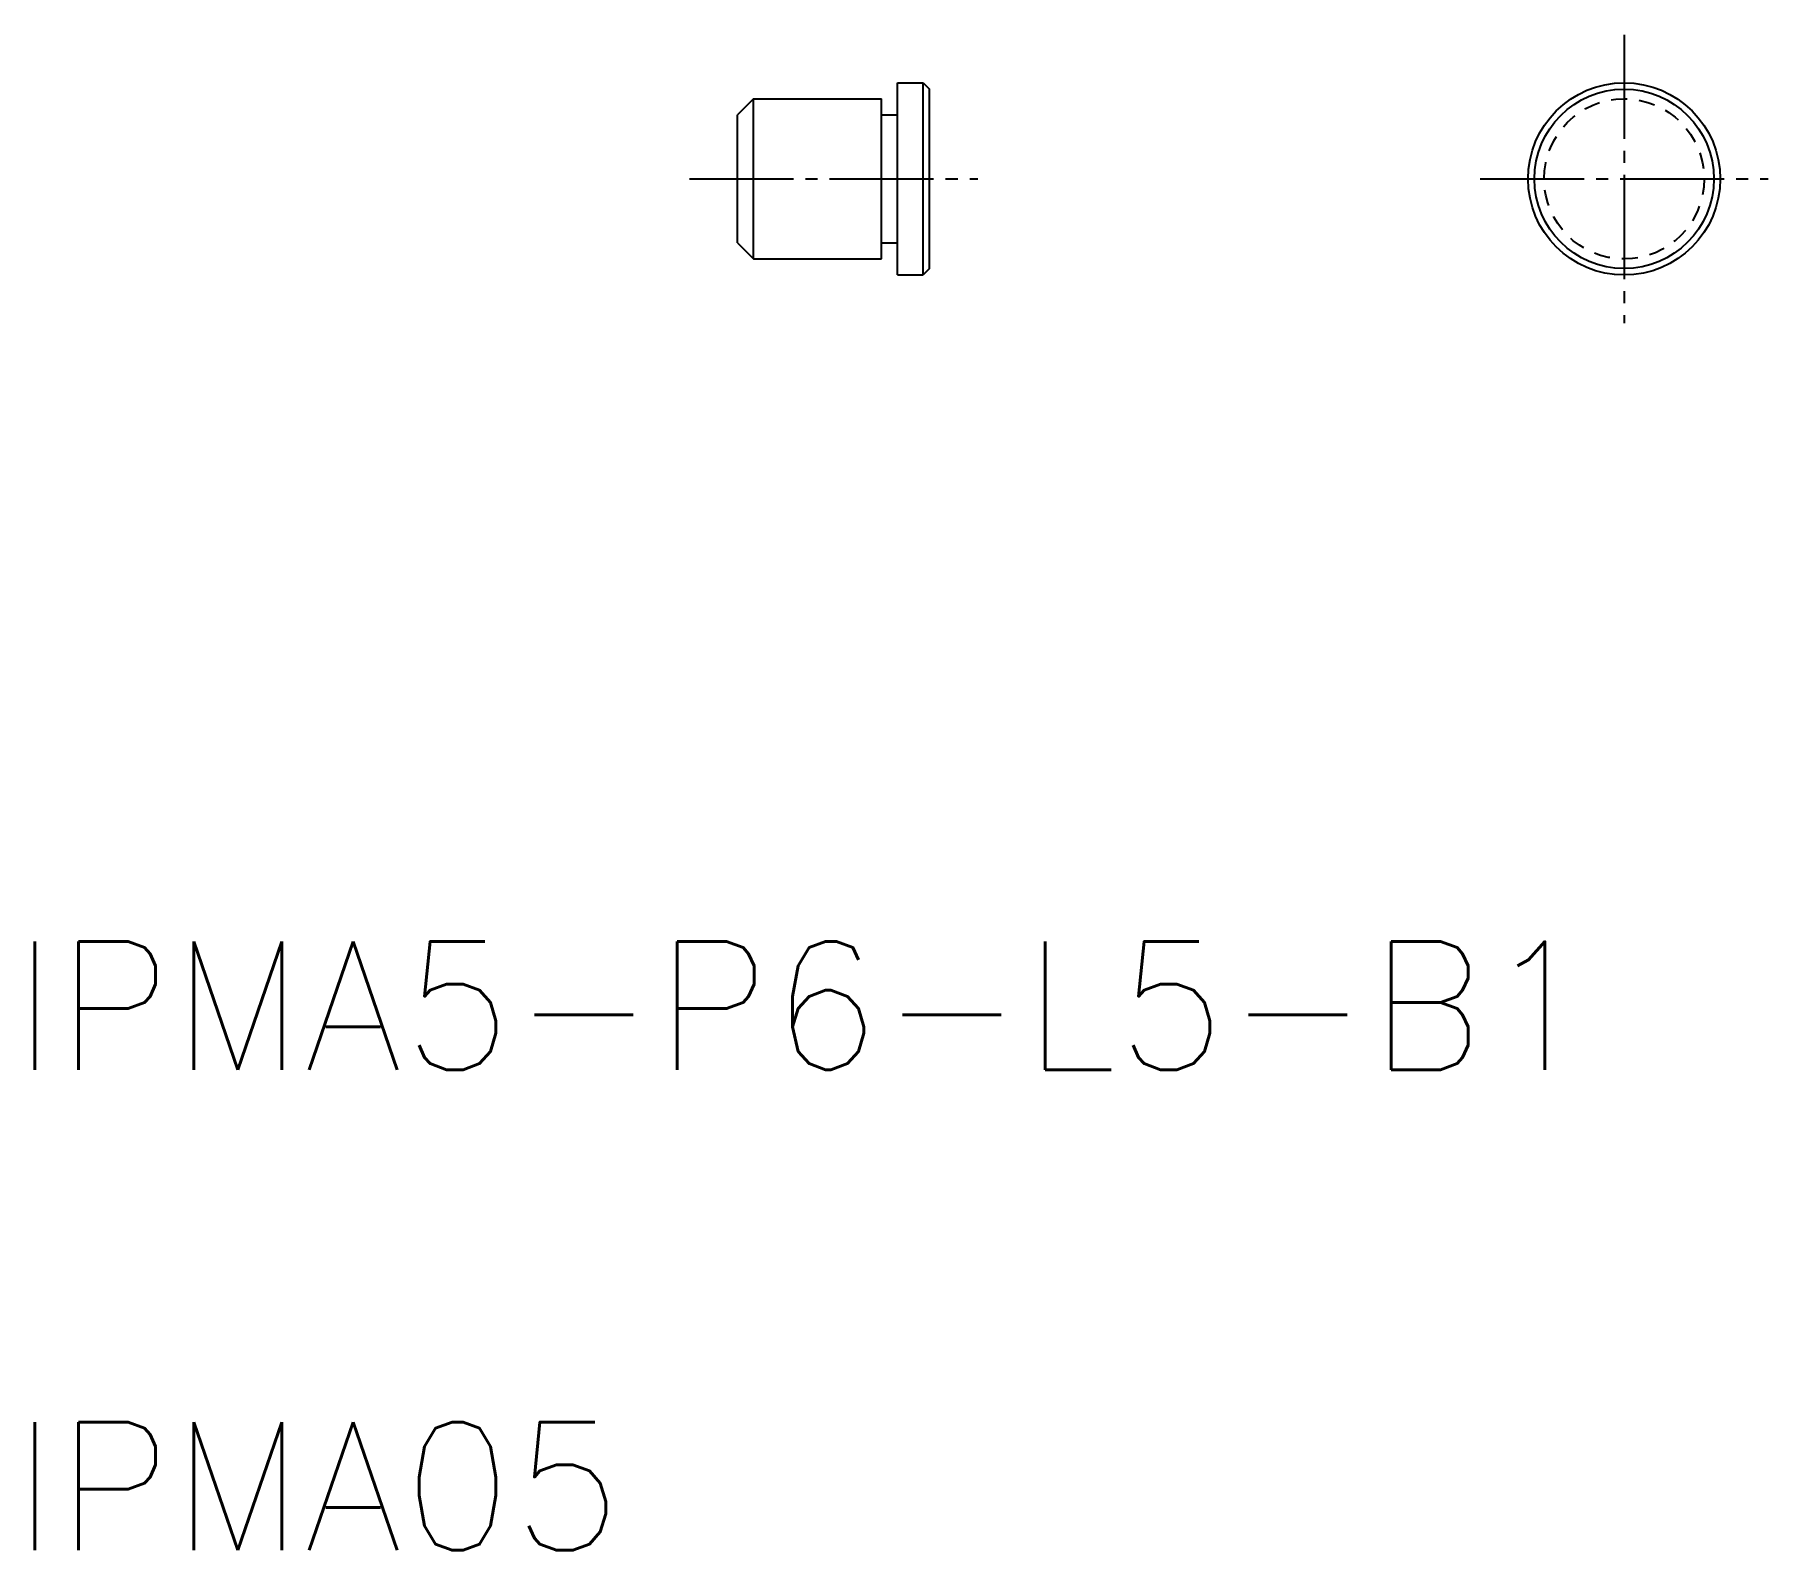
# Model space of a CAD drawing. Extents: x 112.9 to 167, y 50.8 to 98.1.
import ezdxf

# ---------------------------------------------------------------- set-up
doc = ezdxf.new("R2010")
doc.units = 0
doc.header["$LTSCALE"] = 0.25
doc.linetypes.add('CENTER', pattern=[17.5, 13, -1.5, 1.5, -1.5])
doc.linetypes.add('DASHED', pattern=[3.5, 2, -1.5])
doc.layers.get('0').update_dxf_attribs({"linetype": 'CONTINUOUS'})
doc.layers.add('CENTER', color=1, linetype='CENTER')
doc.styles.get("Standard").update_dxf_attribs({"font": 'txt.shx'})

msp = doc.modelspace()

# ---------------------------------------------------------------- linework, layer by layer
at = {"color": 7, "linetype": 'CONTINUOUS'}
for p, q in [((139.824, 96.596), (140.624, 96.596)), ((139.824, 90.596), (139.824, 96.596)), ((140.624, 96.596), (140.824, 96.396)), ((140.624, 90.596), (140.624, 96.596)), ((140.824, 90.796), (140.824, 96.396)), ((135.324, 96.096), (134.824, 95.596)), ((135.324, 96.096), (139.324, 96.096)), ((135.324, 91.096), (135.324, 96.096)), ((139.324, 91.096), (139.324, 96.096)), ((134.824, 91.596), (134.824, 95.596)), ((139.324, 95.596), (139.824, 95.596)), ((134.824, 91.596), (135.324, 91.096)), ((139.324, 91.596), (139.824, 91.596)), ((135.324, 91.096), (139.324, 91.096)), ((139.824, 90.596), (140.624, 90.596)), ((140.824, 90.796), (140.624, 90.596))]:
    msp.add_line(p, q, dxfattribs=at)
for radius in [3, 2.8]:
    msp.add_circle((162.504, 93.596), radius, dxfattribs=at)
at = {"color": 3, "linetype": 'DASHED'}
msp.add_circle((162.504, 93.596), 2.5, dxfattribs=at)
at = {"layer": 'CENTER', "color": 1, "linetype": 'CENTER'}
for p, q in [((162.504, 98.096), (162.504, 89.096)), ((133.324, 93.596), (142.324, 93.596)), ((158.004, 93.596), (167.004, 93.596))]:
    msp.add_line(p, q, dxfattribs=at)

# ---------------------------------------------------------------- texts
for s, p in [('IPMA5-P6-L5-B1', (112.201, 65.795)), ('IPMA05', (112.201, 50.795))]:
    msp.add_text(s, height=4).set_placement(p)

doc.saveas('drawing.dxf')
